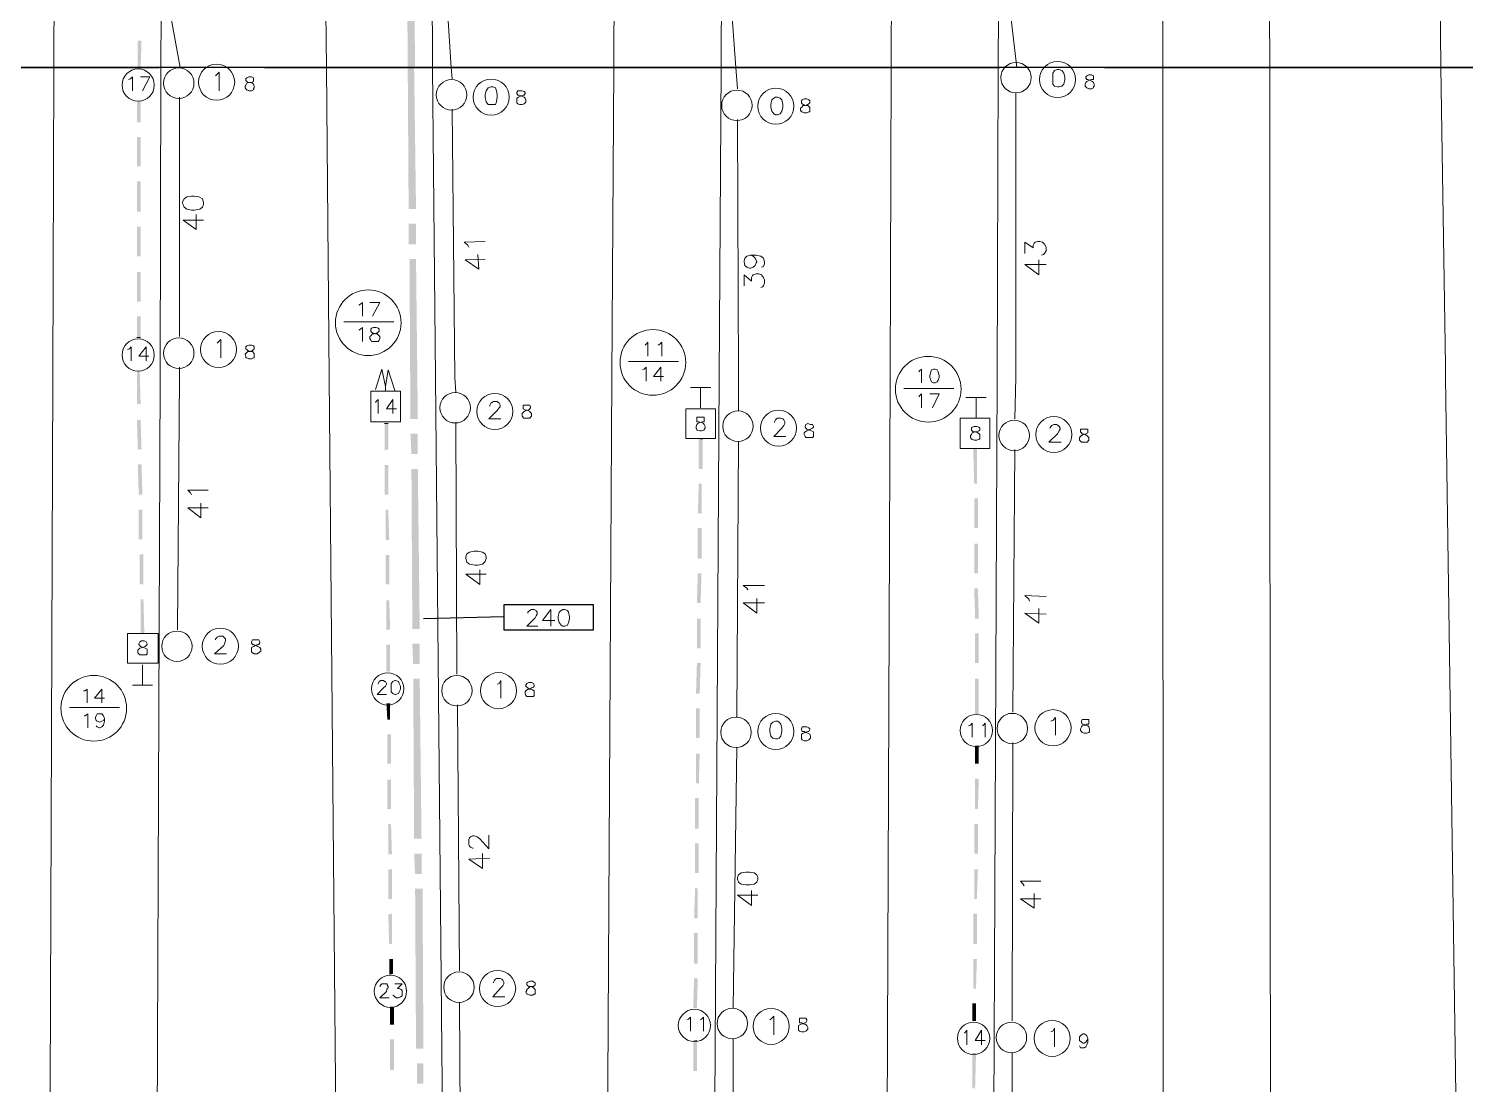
# Model space of a CAD drawing. Header units: millimetres. Extents: x -5 to 817, y 96 to 1062.
# Drawn here: x 405 to 533.2, y 333.8 to 427.9 of the extents above; entities that cross this region are included whole.
import ezdxf

# ---------------------------------------------------------------- set-up
doc = ezdxf.new("R2010")
doc.units = ezdxf.units.MM
for name, color, linetype, true_color in [('PDF_840', 12, 'Continuous', 0xb80000), ('PDF_AERIAL', 8, 'Continuous', 0x808080), ('PDF_BORDER', 13, 'Continuous', 0xb85c5c), ('PDF_FEED', 11, 'Continuous', 0xff7f7f), ('PDF_HCOUNT', 8, 'Continuous', 0x808080), ('PDF_POLENUMBER', 8, 'Continuous', 0x808080), ('PDF_RDBKGRD', 8, 'Continuous', 0x808080), ('PDF_STRAND', 8, 'Continuous', 0x808080), ('PDF_TRUNK', 12, 'Continuous', 0xb80000)]:
    doc.layers.add(name, color=color, linetype=linetype, true_color=true_color)
doc.layers.add('PDF_DISTANCE', color=7, linetype='Continuous')

msp = doc.modelspace()

# ---------------------------------------------------------------- linework, layer by layer
at = {"layer": 'PDF_840', "transparency": 33554559}
for points in [[(438.85, 424.46), (439.51, 424.46), (438.76, 438.48)], [(439.51, 424.46), (438.76, 438.48), (439.34, 438.48)]]:
    msp.add_solid(points, dxfattribs=at)
at = {"layer": 'PDF_AERIAL', "lineweight": 9}
for points in [[(441.15, 449.11), (442.72, 424.46), (442.8, 423.47)], [(468.28, 422.56), (468.11, 424.46), (466.3, 449.28)], [(493.18, 424.46), (490.62, 446.47)], [(415.35, 442.02), (418.56, 424.46)], [(418.48, 421.82), (418.48, 400.47)], [(493.01, 393.13), (493.1, 396.84), (493.1, 422.23)], [(442.8, 420.75), (443.05, 396.84), (443.13, 395.52)], [(468.36, 393.87), (468.36, 396.84), (468.28, 419.84)], [(420.63, 410.86), (418.81, 410.86), (419.97, 410.03), (419.97, 411.35)], [(444.29, 408.46), (444.21, 408.63), (443.88, 408.88), (445.77, 408.96)], [(493.92, 407.89), (493.92, 408.88), (494.66, 408.38), (494.66, 408.63), (494.75, 408.79), (494.83, 408.88), (495.08, 408.96), (495.24, 408.96), (495.49, 408.88), (495.65, 408.71), (495.82, 408.46), (495.82, 408.13), (495.65, 407.89), (495.57, 407.8), (495.4, 407.72)], [(445.77, 407.39), (443.96, 407.31), (445.19, 406.49), (445.11, 407.8)], [(469.43, 407.72), (469.68, 407.64), (469.85, 407.47), (470.01, 407.15), (469.93, 407.06), (469.85, 406.82), (469.68, 406.65), (469.43, 406.57), (469.35, 406.57), (469.1, 406.65), (468.94, 406.82), (468.86, 407.15), (468.86, 407.23), (468.94, 407.47), (469.1, 407.64), (469.43, 407.72), (469.93, 407.72), (470.34, 407.64), (470.59, 407.47), (470.67, 407.15), (470.67, 406.98), (470.59, 406.73), (470.42, 406.65)], [(495.82, 406.9), (493.92, 406.9), (495.16, 405.99), (495.16, 407.31)], [(468.86, 405), (468.86, 405.99), (469.52, 405.41), (469.52, 405.74), (469.6, 405.91), (469.68, 405.99), (469.93, 406.07), (470.18, 406.07), (470.42, 405.99), (470.59, 405.74), (470.67, 405.5), (470.67, 405.25), (470.59, 405), (470.51, 404.92), (470.34, 404.84)], [(418.48, 397.75), (418.48, 396.84), (418.32, 374.33)], [(443.13, 392.8), (443.22, 370.37)], [(468.2, 366.58), (468.36, 391.15)], [(492.85, 366.99), (493.01, 390.41)], [(419.55, 386.37), (419.47, 386.53), (419.22, 386.78), (421.04, 386.78)], [(421.04, 385.21), (419.22, 385.21), (420.38, 384.31), (420.38, 385.63)], [(445.85, 379.28), (444.04, 379.28), (445.28, 378.37), (445.28, 379.69)], [(469.19, 377.88), (469.1, 378.04), (468.77, 378.29), (470.67, 378.29)], [(470.67, 376.72), (468.77, 376.72), (470.01, 375.81), (470.01, 377.13)], [(494.33, 376.89), (494.25, 377.05), (493.92, 377.38), (495.82, 377.3)], [(495.82, 375.73), (493.92, 375.81), (495.16, 374.91), (495.16, 376.23)], [(443.3, 367.65), (443.46, 343.91)], [(492.77, 339.46), (492.85, 364.27)], [(467.87, 340.61), (468.2, 363.86)], [(444.7, 354.87), (444.62, 354.87), (444.45, 354.96), (444.37, 355.04), (444.29, 355.2), (444.29, 355.62), (444.37, 355.78), (444.45, 355.86), (444.62, 355.95), (444.78, 355.95), (445.03, 355.86), (445.28, 355.7), (446.1, 354.79), (446.1, 356.03)], [(446.18, 353.97), (444.29, 353.88), (445.52, 353.06), (445.52, 354.38)], [(493.84, 351.49), (493.76, 351.66), (493.51, 351.91), (495.32, 351.91)], [(470.09, 350.67), (468.28, 350.67), (469.52, 349.76), (469.52, 351.08)], [(495.32, 350.34), (493.51, 350.34), (494.75, 349.51), (494.75, 350.83)], [(443.46, 341.1), (443.63, 316.21)], [(467.87, 314.72), (467.87, 337.89)], [(492.68, 308.37), (492.77, 336.65)]]:
    msp.add_lwpolyline(points, dxfattribs=at)
for points in [[(418.81, 412.26), (418.89, 412.01), (419.14, 411.84), (419.55, 411.76), (419.8, 411.76), (420.3, 411.84), (420.54, 412.01), (420.63, 412.26), (420.63, 412.42), (420.54, 412.75), (420.21, 412.92), (419.8, 413), (419.55, 413), (419.14, 412.92), (418.89, 412.75), (418.73, 412.42)], [(444.04, 380.68), (444.12, 380.35), (444.37, 380.18), (444.86, 380.1), (445.11, 380.1), (445.52, 380.18), (445.77, 380.43), (445.85, 380.68), (445.85, 380.84), (445.77, 381.09), (445.52, 381.26), (445.11, 381.34), (444.78, 381.34), (444.37, 381.26), (444.12, 381.09), (444.04, 380.84)], [(468.28, 352.07), (468.36, 351.82), (468.61, 351.66), (469.02, 351.58), (469.35, 351.58), (469.76, 351.66), (470.01, 351.82), (470.09, 352.07), (470.09, 352.24), (470.01, 352.48), (469.76, 352.65), (469.35, 352.73), (469.02, 352.73), (468.61, 352.65), (468.36, 352.48), (468.28, 352.24)]]:
    msp.add_lwpolyline(points, close=True, dxfattribs=at)
at = {"layer": 'PDF_BORDER', "lineweight": 25}
for points in [[(501.01, 424.46), (627.65, 424.46), (627.65, 143.48), (627.65, 424.46), (807.39, 424.46), (627.65, 424.46), (627.65, 746.99), (807.39, 746.99)], [(627.65, 640.47), (627.65, 424.46), (377.18, 424.46)], [(140.8, 205.97), (140.8, 424.46), (416.67, 424.46)], [(426.07, 424.46), (491.69, 424.46)]]:
    msp.add_lwpolyline(points, dxfattribs=at)
at = {"layer": 'PDF_DISTANCE', "color": 145, "lineweight": 25, "true_color": 0x4a8395}
msp.add_lwpolyline([(447.42, 374.33), (455.42, 374.33), (455.42, 376.56), (447.42, 376.56)], close=True, dxfattribs=at)
at = {"layer": 'PDF_DISTANCE', "lineweight": 0}
for points in [[(449.56, 375.81), (449.56, 375.9), (449.65, 375.98), (449.73, 376.06), (449.89, 376.14), (450.14, 376.14), (450.31, 376.06), (450.31, 375.98), (450.39, 375.9), (450.39, 375.73), (450.31, 375.57), (450.22, 375.4), (449.48, 374.66), (450.47, 374.66)], [(451.63, 374.66), (451.63, 376.14), (450.88, 375.16), (451.96, 375.16)]]:
    msp.add_lwpolyline(points, dxfattribs=at)
msp.add_lwpolyline([(452.7, 376.14), (452.53, 376.06), (452.37, 375.9), (452.28, 375.49), (452.28, 375.32), (452.37, 374.99), (452.53, 374.74), (452.7, 374.66), (452.86, 374.66), (453.11, 374.74), (453.19, 374.99), (453.27, 375.32), (453.27, 375.49), (453.19, 375.9), (453.11, 376.06), (452.86, 376.14)], close=True, dxfattribs=at)
at = {"layer": 'PDF_DISTANCE', "color": 145, "lineweight": 25, "true_color": 0x4a8395}
msp.add_lwpolyline([(447.42, 375.49), (440.25, 375.32)], dxfattribs=at)
at = {"layer": 'PDF_FEED', "lineweight": 0}
for points in [[(415.02, 424.46), (414.77, 424.46)], [(415.02, 400.38), (414.69, 400.38)], [(436.78, 392.72), (437.11, 392.72)], [(464.82, 391.4), (465.15, 391.32)], [(489.3, 390.49), (489.63, 390.49)], [(415.35, 374), (415.02, 374)], [(436.95, 367.74), (437.28, 367.74)], [(489.47, 363.94), (489.8, 363.94)], [(437.28, 340.69), (437.61, 340.69)], [(464.32, 337.64), (464.65, 337.72)], [(489.22, 336.49), (489.55, 336.49)]]:
    msp.add_lwpolyline(points, dxfattribs=at)
at = {"layer": 'PDF_FEED', "lineweight": 20}
for points in [[(414.94, 424.46), (414.94, 424.46)], [(413.45, 422.97), (413.45, 422.97)], [(416.34, 422.97), (416.34, 422.97)], [(414.85, 421.49), (414.85, 421.49)], [(433.16, 401.79), (437.61, 401.79)], [(414.85, 400.38), (414.85, 400.38)], [(413.37, 398.9), (413.37, 398.9)], [(416.26, 398.9), (416.26, 398.9)], [(414.85, 397.42), (414.85, 397.42)], [(437.69, 395.68), (437.11, 397.5), (436.87, 396.01), (436.54, 397.58), (435.96, 395.77)], [(458.55, 398.24), (463, 398.24)], [(436.87, 396.01), (436.87, 395.68)], [(436.87, 395.6), (436.87, 395.6)], [(465.89, 395.93), (464.07, 395.93)], [(464.98, 394.12), (464.98, 395.93)], [(483.12, 395.85), (487.57, 395.85)], [(490.46, 395.03), (488.64, 395.03)], [(489.55, 393.21), (489.55, 395.03)], [(435.55, 394.2), (435.55, 394.2)], [(438.19, 394.2), (438.19, 394.2)], [(464.98, 394.04), (464.98, 394.04)], [(436.87, 392.88), (436.87, 392.88)], [(463.66, 392.72), (463.66, 392.72)], [(466.3, 392.72), (466.3, 392.72)], [(489.47, 393.21), (489.47, 393.21)], [(464.98, 391.4), (464.98, 391.4)], [(488.15, 391.81), (488.15, 391.81)], [(490.79, 391.81), (490.79, 391.81)], [(489.47, 390.49), (489.47, 390.49)], [(415.18, 374), (415.18, 374)], [(413.86, 372.68), (413.86, 372.68)], [(416.59, 372.68), (416.59, 372.68)], [(415.18, 371.36), (415.18, 371.36)], [(415.18, 371.2), (415.18, 369.38)], [(437.11, 370.62), (437.11, 370.62)], [(414.28, 369.38), (416.09, 369.38)], [(435.71, 369.14), (435.71, 369.14)], [(438.6, 369.22), (438.6, 369.22)], [(408.67, 367.41), (413.12, 367.41)], [(437.2, 367.74), (437.2, 367.74)], [(489.63, 366.83), (489.63, 366.83)], [(488.15, 365.43), (488.15, 365.43)], [(491.12, 365.43), (491.12, 365.43)], [(489.63, 363.94), (489.63, 363.94)], [(437.36, 343.58), (437.36, 343.58)], [(435.88, 342.09), (435.88, 342.09)], [(438.85, 342.18), (438.85, 342.18)], [(437.36, 340.69), (437.36, 340.69)], [(464.49, 340.61), (464.49, 340.61)], [(463, 339.13), (463, 339.13)], [(465.97, 339.13), (465.97, 339.13)], [(489.39, 339.46), (489.39, 339.46)], [(464.49, 337.64), (464.49, 337.64)], [(487.9, 337.97), (487.9, 337.97)], [(490.87, 337.97), (490.87, 337.97)], [(489.39, 336.49), (489.39, 336.49)]]:
    msp.add_lwpolyline(points, dxfattribs=at)
at = {"layer": 'PDF_FEED', "color": 7, "lineweight": 9}
for points in [[(413.95, 423.39), (414.11, 423.47), (414.28, 423.63), (414.28, 422.4)], [(415.18, 422.4), (415.84, 423.63), (415.02, 423.63)], [(434.48, 403.27), (434.64, 403.35), (434.81, 403.52), (434.81, 402.28)], [(435.71, 402.28), (436.37, 403.52), (435.47, 403.52)], [(434.48, 401.04), (434.64, 401.13), (434.81, 401.29), (434.81, 400.05)], [(460.04, 399.72), (460.12, 399.81), (460.28, 399.97), (460.28, 398.74)], [(461.19, 399.72), (461.35, 399.81), (461.52, 399.97), (461.52, 398.74)], [(413.86, 399.31), (414.03, 399.39), (414.19, 399.56), (414.19, 398.32)], [(415.51, 398.32), (415.51, 399.56), (414.85, 398.74), (415.76, 398.74)], [(459.79, 397.5), (459.95, 397.58), (460.12, 397.75), (460.12, 396.51)], [(461.44, 396.51), (461.44, 397.75), (460.78, 396.92), (461.68, 396.92)], [(484.44, 397.33), (484.52, 397.42), (484.69, 397.58), (484.69, 396.34)], [(435.96, 394.61), (436.04, 394.7), (436.21, 394.86), (436.21, 393.62)], [(437.53, 393.62), (437.53, 394.86), (436.95, 394.04), (437.86, 394.04)], [(484.44, 395.11), (484.52, 395.19), (484.69, 395.36), (484.69, 394.12)], [(485.68, 394.12), (486.25, 395.36), (485.43, 395.36)], [(436.21, 369.47), (436.21, 369.55), (436.29, 369.71), (436.46, 369.8), (436.7, 369.8), (436.78, 369.71), (436.87, 369.71), (436.95, 369.55), (436.95, 369.47), (436.87, 369.3), (436.7, 369.14), (436.13, 368.56), (436.95, 368.56)], [(409.91, 368.89), (410.07, 368.89), (410.24, 369.05), (410.24, 367.82)], [(411.56, 367.82), (411.56, 369.05), (410.9, 368.23), (411.8, 368.23)], [(409.99, 366.66), (410.07, 366.66), (410.32, 366.83), (410.32, 365.59)], [(411.8, 366.42), (411.72, 366.25), (411.56, 366.17), (411.39, 366.09), (411.14, 366.17), (411.06, 366.25), (410.98, 366.42), (410.98, 366.5), (411.06, 366.66), (411.14, 366.83), (411.39, 366.83), (411.56, 366.83), (411.72, 366.66), (411.8, 366.42), (411.8, 366.17), (411.72, 365.84), (411.56, 365.67), (411.39, 365.59), (411.31, 365.59), (411.14, 365.67), (411.06, 365.76)], [(488.89, 365.76), (489.06, 365.84), (489.22, 366), (489.22, 364.77)], [(490.13, 365.76), (490.21, 365.84), (490.38, 366), (490.38, 364.77)], [(436.37, 342.51), (436.46, 342.67), (436.54, 342.75), (436.62, 342.75), (436.87, 342.75), (437.03, 342.75), (437.03, 342.67), (437.11, 342.51), (437.11, 342.42), (437.03, 342.34), (436.95, 342.09), (436.37, 341.52), (437.2, 341.52)], [(437.69, 342.75), (438.35, 342.75), (437.94, 342.34), (438.1, 342.34), (438.27, 342.26), (438.35, 342.18), (438.35, 342.01), (438.35, 341.93), (438.35, 341.68), (438.19, 341.6), (438.02, 341.52), (437.86, 341.52), (437.69, 341.6), (437.61, 341.68), (437.53, 341.76)], [(463.75, 339.54), (463.91, 339.62), (464.07, 339.79), (464.07, 338.55)], [(464.98, 339.54), (465.06, 339.62), (465.23, 339.79), (465.23, 338.55)], [(488.48, 338.38), (488.56, 338.38), (488.73, 338.63), (488.73, 337.31)], [(490.05, 337.31), (490.05, 338.63), (489.47, 337.72), (490.38, 337.72)]]:
    msp.add_lwpolyline(points, dxfattribs=at)
for points in [[(435.8, 401.29), (435.63, 401.21), (435.55, 401.13), (435.55, 400.96), (435.63, 400.88), (435.71, 400.8), (435.96, 400.71), (436.13, 400.71), (436.29, 400.55), (436.37, 400.47), (436.37, 400.3), (436.29, 400.14), (436.21, 400.05), (436.04, 400.05), (435.8, 400.05), (435.63, 400.05), (435.55, 400.14), (435.47, 400.3), (435.47, 400.47), (435.55, 400.55), (435.71, 400.71), (435.88, 400.71), (436.13, 400.8), (436.21, 400.88), (436.29, 400.96), (436.29, 401.13), (436.21, 401.21), (436.04, 401.29)], [(485.76, 397.58), (485.59, 397.5), (485.51, 397.33), (485.43, 397), (485.43, 396.84), (485.51, 396.59), (485.59, 396.43), (485.76, 396.34), (485.92, 396.34), (486.09, 396.43), (486.17, 396.59), (486.25, 396.84), (486.25, 397), (486.17, 397.33), (486.09, 397.5), (485.92, 397.58)], [(464.9, 393.29), (464.65, 393.29), (464.65, 393.13), (464.65, 393.05), (464.65, 392.88), (464.82, 392.88), (465.06, 392.8), (465.23, 392.72), (465.31, 392.63), (465.39, 392.47), (465.39, 392.3), (465.31, 392.22), (465.31, 392.14), (465.06, 392.06), (464.9, 392.06), (464.65, 392.14), (464.65, 392.22), (464.57, 392.3), (464.57, 392.47), (464.65, 392.63), (464.73, 392.72), (464.9, 392.8), (465.15, 392.88), (465.31, 392.88), (465.31, 393.05), (465.31, 393.13), (465.31, 393.29), (465.06, 393.29)], [(489.39, 392.47), (489.22, 392.39), (489.14, 392.3), (489.14, 392.14), (489.22, 392.06), (489.3, 391.97), (489.55, 391.97), (489.72, 391.89), (489.88, 391.73), (489.88, 391.64), (489.88, 391.48), (489.88, 391.32), (489.8, 391.32), (489.63, 391.23), (489.39, 391.23), (489.22, 391.32), (489.14, 391.32), (489.06, 391.48), (489.06, 391.64), (489.14, 391.73), (489.22, 391.89), (489.47, 391.97), (489.63, 391.97), (489.8, 392.06), (489.88, 392.14), (489.88, 392.3), (489.8, 392.39), (489.63, 392.47)], [(415.1, 373.34), (414.94, 373.26), (414.85, 373.09), (414.85, 373.01), (414.94, 372.93), (415.02, 372.85), (415.27, 372.76), (415.43, 372.68), (415.6, 372.6), (415.6, 372.52), (415.6, 372.27), (415.6, 372.19), (415.51, 372.1), (415.35, 372.1), (415.1, 372.1), (414.94, 372.1), (414.85, 372.19), (414.77, 372.27), (414.77, 372.52), (414.85, 372.6), (414.94, 372.68), (415.18, 372.76), (415.43, 372.85), (415.51, 372.93), (415.6, 373.01), (415.6, 373.09), (415.51, 373.26), (415.35, 373.34)], [(437.69, 369.8), (437.53, 369.71), (437.36, 369.55), (437.36, 369.3), (437.36, 369.05), (437.36, 368.81), (437.53, 368.64), (437.69, 368.56), (437.77, 368.56), (438.02, 368.64), (438.1, 368.81), (438.19, 369.05), (438.19, 369.3), (438.1, 369.55), (438.02, 369.71), (437.77, 369.8)]]:
    msp.add_lwpolyline(points, close=True, dxfattribs=at)
at = {"layer": 'PDF_FEED', "lineweight": 20}
for points in [[(435.55, 392.88), (438.19, 392.88), (438.19, 395.6), (435.55, 395.6)], [(463.66, 391.4), (466.3, 391.4), (466.3, 394.04), (463.66, 394.04)], [(488.15, 390.49), (490.79, 390.49), (490.79, 393.21), (488.15, 393.21)], [(413.86, 371.36), (416.59, 371.36), (416.59, 374), (413.86, 374)]]:
    msp.add_lwpolyline(points, close=True, dxfattribs=at)
for centre, radius in [((414.8, 422.9), 1.44), ((435.33, 401.71), 2.93), ((414.8, 398.83), 1.44), ((460.72, 398.17), 2.93), ((485.29, 395.78), 2.93), ((437.06, 369.06), 1.44), ((410.84, 367.33), 2.93), ((489.58, 365.35), 1.44), ((437.31, 342.1), 1.44), ((464.43, 339.05), 1.44), ((489.33, 337.9), 1.44)]:
    msp.add_circle(centre, radius, dxfattribs=at)
at = {"layer": 'PDF_FEED', "transparency": 33554559}
for points in [[(415.1, 426.85), (414.77, 426.85), (415.02, 424.46)], [(414.77, 426.85), (415.02, 424.46), (414.77, 424.46)], [(415.02, 421.49), (414.69, 421.49), (415.02, 419.59)], [(414.69, 421.49), (415.02, 419.59), (414.69, 419.59)], [(415.02, 418.28), (414.69, 418.28), (415.02, 415.64)], [(414.69, 418.28), (415.02, 415.64), (414.69, 415.64)], [(415.02, 414.32), (414.69, 414.32), (415.02, 411.6)], [(414.69, 414.32), (415.02, 411.6), (414.69, 411.6)], [(415.02, 410.28), (414.69, 410.28), (415.02, 407.64)], [(414.69, 410.28), (415.02, 407.64), (414.69, 407.64)], [(415.02, 406.24), (414.69, 406.24), (415.02, 403.6)], [(414.69, 406.24), (415.02, 403.6), (414.69, 403.6)], [(415.02, 402.28), (414.69, 402.28), (415.02, 400.38)], [(414.69, 402.28), (415.02, 400.38), (414.69, 400.38)], [(414.94, 397.42), (414.69, 397.42), (415.02, 394.45)], [(414.69, 397.42), (415.02, 394.45), (414.69, 394.45)], [(415.02, 393.05), (414.69, 393.05), (415.1, 390.41)], [(414.69, 393.05), (415.1, 390.41), (414.77, 390.41)], [(436.78, 390.33), (437.11, 390.41), (436.78, 392.72)], [(437.11, 390.41), (436.78, 392.72), (437.11, 392.72)], [(464.82, 388.68), (465.15, 388.68), (464.82, 391.4)], [(465.15, 388.68), (464.82, 391.4), (465.15, 391.32)], [(489.39, 387.36), (489.63, 387.36), (489.3, 390.49)], [(489.63, 387.36), (489.3, 390.49), (489.63, 390.49)], [(415.1, 389.09), (414.77, 389.09), (415.18, 386.37)], [(414.77, 389.09), (415.18, 386.37), (414.85, 386.37)], [(436.78, 386.37), (437.11, 386.37), (436.78, 389.01)], [(437.11, 386.37), (436.78, 389.01), (437.11, 389.01)], [(464.73, 384.72), (465.06, 384.72), (464.82, 387.36)], [(465.06, 384.72), (464.82, 387.36), (465.06, 387.36)], [(489.39, 383.4), (489.72, 383.4), (489.39, 386.04)], [(489.72, 383.4), (489.39, 386.04), (489.72, 386.04)], [(415.18, 385.05), (414.85, 385.05), (415.18, 382.41)], [(414.85, 385.05), (415.18, 382.41), (414.85, 382.41)], [(436.87, 382.33), (437.2, 382.33), (436.87, 385.05)], [(437.2, 382.33), (436.87, 385.05), (437.11, 385.05)], [(464.73, 380.68), (465.06, 380.68), (464.73, 383.4)], [(465.06, 380.68), (464.73, 383.4), (465.06, 383.4)], [(489.39, 379.36), (489.72, 379.36), (489.39, 382)], [(489.72, 379.36), (489.39, 382), (489.72, 382)], [(415.27, 381.09), (414.94, 381.01), (415.27, 378.37)], [(414.94, 381.01), (415.27, 378.37), (414.94, 378.37)], [(436.87, 378.37), (437.2, 378.37), (436.87, 381.01)], [(437.2, 378.37), (436.87, 381.01), (437.2, 381.01)], [(464.65, 376.72), (464.98, 376.72), (464.73, 379.36)], [(464.98, 376.72), (464.73, 379.36), (465.06, 379.36)], [(415.27, 377.05), (415.02, 377.05), (415.35, 374)], [(415.02, 377.05), (415.35, 374), (415.02, 374)], [(436.95, 374.33), (437.28, 374.33), (436.95, 376.97)], [(437.28, 374.33), (436.95, 376.97), (437.2, 376.97)], [(489.47, 375.32), (489.8, 375.32), (489.39, 378.04)], [(489.8, 375.32), (489.39, 378.04), (489.72, 378.04)], [(464.65, 372.68), (464.98, 372.68), (464.65, 375.32)], [(464.98, 372.68), (464.65, 375.32), (464.98, 375.32)], [(436.95, 370.62), (437.28, 370.62), (436.95, 373.01)], [(437.28, 370.62), (436.95, 373.01), (437.28, 373.01)], [(489.47, 371.36), (489.8, 371.36), (489.47, 374)], [(489.8, 371.36), (489.47, 374), (489.8, 374)], [(464.57, 368.64), (464.9, 368.64), (464.65, 371.36)], [(464.9, 368.64), (464.65, 371.36), (464.98, 371.36)], [(489.47, 366.83), (489.8, 366.83), (489.47, 369.96)], [(489.8, 366.83), (489.47, 369.96), (489.8, 369.96)], [(437.03, 366.33), (437.28, 366.33), (436.95, 367.74)], [(437.28, 366.33), (436.95, 367.74), (437.28, 367.74)], [(464.57, 364.68), (464.9, 364.68), (464.57, 367.32)], [(464.9, 364.68), (464.57, 367.32), (464.9, 367.32)], [(437.03, 362.38), (437.36, 362.38), (437.03, 365.01)], [(437.36, 362.38), (437.03, 365.01), (437.36, 365.01)], [(464.57, 360.64), (464.82, 360.64), (464.57, 363.28)], [(464.82, 360.64), (464.57, 363.28), (464.9, 363.28)], [(489.47, 362.38), (489.8, 362.38), (489.47, 363.94)], [(489.8, 362.38), (489.47, 363.94), (489.8, 363.94)], [(437.03, 358.34), (437.36, 358.34), (437.03, 360.97)], [(437.36, 358.34), (437.03, 360.97), (437.36, 360.97)], [(489.47, 358.34), (489.72, 358.34), (489.47, 361.06)], [(489.72, 358.34), (489.47, 361.06), (489.8, 361.06)], [(464.49, 356.6), (464.82, 356.6), (464.49, 359.33)], [(464.82, 356.6), (464.49, 359.33), (464.82, 359.33)], [(437.11, 354.3), (437.44, 354.3), (437.11, 357.02)], [(437.44, 354.3), (437.11, 357.02), (437.36, 357.02)], [(489.39, 354.38), (489.72, 354.38), (489.39, 357.02)], [(489.72, 354.38), (489.39, 357.02), (489.72, 357.02)], [(464.49, 352.65), (464.82, 352.65), (464.49, 355.29)], [(464.82, 352.65), (464.49, 355.29), (464.82, 355.29)], [(437.11, 350.34), (437.44, 350.34), (437.11, 352.98)], [(437.44, 350.34), (437.11, 352.98), (437.44, 352.98)], [(489.39, 350.34), (489.63, 350.34), (489.39, 352.98)], [(489.63, 350.34), (489.39, 352.98), (489.72, 352.98)], [(464.4, 348.61), (464.73, 348.61), (464.49, 351.33)], [(464.73, 348.61), (464.49, 351.33), (464.73, 351.25)], [(437.44, 346.3), (437.11, 348.94), (437.44, 349.02)], [(437.2, 346.3), (437.44, 346.3), (437.11, 348.94)], [(489.3, 346.3), (489.63, 346.3), (489.3, 349.02)], [(489.63, 346.3), (489.3, 349.02), (489.63, 349.02)], [(464.4, 344.57), (464.73, 344.57), (464.4, 347.29)], [(464.73, 344.57), (464.4, 347.29), (464.73, 347.29)], [(437.2, 343.58), (437.53, 343.66), (437.2, 344.98)], [(437.53, 343.66), (437.2, 344.98), (437.53, 344.98)], [(489.3, 342.34), (489.55, 342.34), (489.3, 344.98)], [(489.55, 342.34), (489.3, 344.98), (489.63, 344.98)], [(464.32, 340.61), (464.65, 340.61), (464.4, 343.25)], [(464.65, 340.61), (464.4, 343.25), (464.73, 343.25)], [(489.22, 339.46), (489.55, 339.46), (489.22, 341.02)], [(489.55, 339.46), (489.22, 341.02), (489.55, 341.02)], [(437.28, 339.13), (437.61, 339.13), (437.28, 340.69)], [(437.61, 339.13), (437.28, 340.69), (437.61, 340.69)], [(437.28, 335.09), (437.61, 335.09), (437.28, 337.81)], [(437.61, 335.09), (437.28, 337.81), (437.61, 337.81)], [(464.65, 335), (464.32, 337.64), (464.65, 337.72)], [(464.32, 335), (464.65, 335), (464.32, 337.64)], [(489.22, 333.44), (489.47, 333.44), (489.22, 336.49)], [(489.47, 333.44), (489.22, 336.49), (489.55, 336.49)]]:
    msp.add_solid(points, dxfattribs=at)
at = {"layer": 'PDF_HCOUNT', "lineweight": 9}
for points in [[(496.81, 424.29), (496.56, 424.21), (496.39, 423.96), (496.39, 423.63), (496.39, 423.39), (496.39, 422.97), (496.56, 422.81), (496.81, 422.73), (496.97, 422.73), (497.22, 422.81), (497.38, 422.97), (497.47, 423.39), (497.47, 423.63), (497.38, 423.96), (497.22, 424.21), (496.97, 424.29)], [(446.27, 422.73), (446.02, 422.65), (445.85, 422.4), (445.77, 422.07), (445.77, 421.82), (445.85, 421.41), (446.02, 421.16), (446.27, 421.16), (446.43, 421.16), (446.68, 421.16), (446.76, 421.41), (446.84, 421.82), (446.84, 422.07), (446.76, 422.4), (446.68, 422.65), (446.43, 422.73)], [(471.66, 421.82), (471.5, 421.74), (471.33, 421.57), (471.25, 421.16), (471.25, 420.91), (471.33, 420.58), (471.5, 420.34), (471.66, 420.25), (471.83, 420.25), (472.07, 420.34), (472.24, 420.58), (472.32, 420.91), (472.32, 421.16), (472.24, 421.57), (472.07, 421.74), (471.83, 421.82)], [(471.66, 366.17), (471.41, 366.09), (471.25, 365.92), (471.17, 365.51), (471.17, 365.26), (471.25, 364.85), (471.41, 364.68), (471.66, 364.6), (471.83, 364.6), (471.99, 364.68), (472.15, 364.85), (472.24, 365.26), (472.24, 365.51), (472.15, 365.92), (471.99, 366.09), (471.83, 366.17)]]:
    msp.add_lwpolyline(points, close=True, dxfattribs=at)
for points in [[(421.7, 423.72), (421.78, 423.8), (422.03, 424.05), (422.03, 422.4)], [(421.86, 399.89), (421.94, 399.97), (422.19, 400.22), (422.19, 398.57)], [(446.18, 394.28), (446.18, 394.37), (446.27, 394.53), (446.35, 394.61), (446.51, 394.7), (446.84, 394.7), (446.93, 394.61), (447.01, 394.53), (447.09, 394.37), (447.09, 394.2), (447.01, 394.12), (446.84, 393.87), (446.1, 393.13), (447.17, 393.13)], [(471.58, 392.8), (471.58, 392.88), (471.66, 393.05), (471.74, 393.13), (471.83, 393.21), (472.15, 393.21), (472.32, 393.13), (472.4, 393.05), (472.48, 392.88), (472.48, 392.72), (472.4, 392.55), (472.24, 392.3), (471.5, 391.56), (472.57, 391.56)], [(496.15, 392.3), (496.23, 392.47), (496.31, 392.55), (496.48, 392.63), (496.72, 392.63), (496.89, 392.55), (496.97, 392.47), (497.05, 392.3), (497.05, 392.22), (496.97, 392.06), (496.81, 391.81), (496.06, 391.07), (497.14, 391.07)], [(421.7, 373.42), (421.7, 373.51), (421.78, 373.59), (421.86, 373.67), (422.03, 373.75), (422.36, 373.75), (422.44, 373.67), (422.52, 373.59), (422.6, 373.51), (422.6, 373.34), (422.52, 373.18), (422.44, 372.93), (421.61, 372.19), (422.69, 372.19)], [(446.84, 369.47), (447.01, 369.55), (447.17, 369.8), (447.17, 368.23)], [(496.23, 366.17), (496.39, 366.25), (496.64, 366.5), (496.64, 364.93)], [(446.51, 342.84), (446.51, 342.92), (446.6, 343.08), (446.68, 343.17), (446.76, 343.25), (447.09, 343.25), (447.26, 343.17), (447.34, 343.08), (447.42, 342.92), (447.42, 342.75), (447.34, 342.59), (447.17, 342.42), (446.43, 341.6), (447.5, 341.6)], [(471.17, 339.54), (471.25, 339.62), (471.5, 339.87), (471.5, 338.22)], [(496.23, 338.47), (496.39, 338.55), (496.56, 338.8), (496.56, 337.15)]]:
    msp.add_lwpolyline(points, dxfattribs=at)
for centre in [(421.8, 423.15), (496.83, 423.4), (446.29, 421.83), (471.69, 421.01), (421.97, 399.32), (446.62, 393.8), (471.93, 392.31), (496.5, 391.74), (422.13, 372.86), (446.95, 368.9), (471.69, 365.27), (496.42, 365.6), (446.87, 342.35), (471.28, 338.97), (496.34, 337.9)]:
    msp.add_circle(centre, 1.61, dxfattribs=at)
at = {"layer": 'PDF_POLENUMBER', "lineweight": 9}
for points in [[(424.67, 423.63), (424.5, 423.55), (424.42, 423.47), (424.42, 423.3), (424.5, 423.22), (424.58, 423.14), (424.83, 423.14), (424.99, 423.06), (425.08, 422.97), (425.16, 422.81), (425.16, 422.65), (425.08, 422.56), (425.08, 422.48), (424.91, 422.4), (424.67, 422.4), (424.5, 422.48), (424.42, 422.56), (424.34, 422.65), (424.34, 422.81), (424.42, 422.89), (424.5, 423.06), (424.67, 423.14), (424.91, 423.14), (425.08, 423.22), (425.08, 423.3), (425.08, 423.47), (425.08, 423.55), (424.91, 423.63)], [(499.61, 423.8), (499.44, 423.72), (499.36, 423.63), (499.36, 423.55), (499.44, 423.39), (499.53, 423.39), (499.77, 423.3), (499.94, 423.22), (500.02, 423.14), (500.1, 422.97), (500.1, 422.81), (500.02, 422.73), (500.02, 422.65), (499.86, 422.56), (499.61, 422.56), (499.44, 422.65), (499.36, 422.73), (499.28, 422.81), (499.28, 422.97), (499.36, 423.14), (499.44, 423.22), (499.61, 423.3), (499.86, 423.39), (500.02, 423.39), (500.02, 423.55), (500.02, 423.63), (500.02, 423.72), (499.86, 423.8)], [(448.82, 422.4), (448.66, 422.4), (448.57, 422.23), (448.57, 422.15), (448.66, 421.99), (448.82, 421.99), (448.99, 421.9), (449.23, 421.82), (449.32, 421.74), (449.4, 421.57), (449.4, 421.41), (449.32, 421.33), (449.23, 421.24), (449.07, 421.16), (448.82, 421.16), (448.66, 421.24), (448.57, 421.33), (448.57, 421.41), (448.57, 421.57), (448.57, 421.74), (448.74, 421.82), (448.9, 421.9), (449.15, 421.99), (449.23, 421.99), (449.32, 422.15), (449.32, 422.23), (449.23, 422.32), (449.07, 422.4)], [(474.22, 421.66), (474.05, 421.57), (473.97, 421.49), (473.97, 421.33), (474.05, 421.24), (474.13, 421.16), (474.38, 421.08), (474.55, 421.08), (474.71, 420.91), (474.71, 420.83), (474.71, 420.67), (474.71, 420.5), (474.63, 420.5), (474.46, 420.42), (474.22, 420.42), (474.05, 420.5), (473.97, 420.5), (473.89, 420.67), (473.89, 420.83), (473.97, 420.91), (474.13, 421.08), (474.3, 421.08), (474.55, 421.16), (474.63, 421.24), (474.71, 421.33), (474.71, 421.49), (474.63, 421.57), (474.46, 421.66)], [(424.67, 399.72), (424.5, 399.64), (424.42, 399.56), (424.42, 399.39), (424.5, 399.31), (424.58, 399.23), (424.83, 399.15), (424.99, 399.15), (425.16, 398.98), (425.16, 398.9), (425.16, 398.74), (425.16, 398.57), (425.08, 398.57), (424.91, 398.49), (424.67, 398.49), (424.5, 398.57), (424.42, 398.57), (424.42, 398.74), (424.34, 398.9), (424.42, 398.98), (424.58, 399.15), (424.75, 399.15), (424.99, 399.23), (425.08, 399.31), (425.16, 399.39), (425.16, 399.56), (425.08, 399.64), (424.91, 399.72)], [(449.32, 394.37), (449.15, 394.37), (449.15, 394.2), (449.15, 394.12), (449.15, 394.04), (449.32, 393.95), (449.56, 393.87), (449.73, 393.79), (449.81, 393.71), (449.89, 393.62), (449.89, 393.38), (449.81, 393.29), (449.73, 393.21), (449.56, 393.21), (449.32, 393.21), (449.15, 393.21), (449.15, 393.29), (449.07, 393.38), (449.07, 393.62), (449.15, 393.71), (449.23, 393.79), (449.4, 393.87), (449.65, 393.95), (449.73, 394.04), (449.81, 394.12), (449.81, 394.2), (449.73, 394.37), (449.56, 394.37)], [(474.55, 392.72), (474.38, 392.63), (474.3, 392.47), (474.3, 392.39), (474.38, 392.3), (474.46, 392.22), (474.71, 392.14), (474.88, 392.06), (475.04, 391.97), (475.04, 391.89), (475.04, 391.64), (475.04, 391.56), (474.96, 391.48), (474.79, 391.48), (474.55, 391.48), (474.38, 391.48), (474.3, 391.56), (474.22, 391.73), (474.22, 391.89), (474.3, 391.97), (474.46, 392.06), (474.63, 392.14), (474.79, 392.22), (474.96, 392.3), (475.04, 392.39), (475.04, 392.47), (474.96, 392.63), (474.79, 392.63)], [(499.12, 392.22), (498.87, 392.22), (498.87, 392.06), (498.87, 391.97), (498.95, 391.89), (499.03, 391.81), (499.28, 391.73), (499.44, 391.64), (499.53, 391.56), (499.61, 391.48), (499.61, 391.23), (499.53, 391.15), (499.53, 391.07), (499.28, 391.07), (499.12, 391.07), (498.95, 391.07), (498.87, 391.15), (498.79, 391.23), (498.79, 391.48), (498.87, 391.56), (498.95, 391.64), (499.12, 391.73), (499.36, 391.81), (499.53, 391.89), (499.53, 391.97), (499.53, 392.06), (499.53, 392.22), (499.28, 392.22)], [(425.16, 373.42), (424.99, 373.42), (424.91, 373.26), (424.91, 373.18), (424.99, 373.01), (425.08, 373.01), (425.32, 372.93), (425.49, 372.85), (425.65, 372.76), (425.74, 372.6), (425.74, 372.43), (425.65, 372.35), (425.57, 372.27), (425.41, 372.19), (425.16, 372.19), (424.99, 372.27), (424.91, 372.35), (424.91, 372.43), (424.91, 372.6), (424.91, 372.76), (425.08, 372.85), (425.24, 372.93), (425.49, 373.01), (425.57, 373.01), (425.65, 373.18), (425.65, 373.26), (425.57, 373.42), (425.41, 373.42)], [(449.65, 369.63), (449.48, 369.55), (449.4, 369.38), (449.4, 369.3), (449.48, 369.22), (449.56, 369.14), (449.81, 369.05), (449.98, 368.97), (450.14, 368.89), (450.14, 368.81), (450.14, 368.64), (450.14, 368.48), (450.06, 368.39), (449.89, 368.39), (449.65, 368.39), (449.48, 368.39), (449.4, 368.48), (449.32, 368.64), (449.32, 368.81), (449.4, 368.89), (449.56, 369.05), (449.73, 369.05), (449.89, 369.14), (450.06, 369.22), (450.14, 369.3), (450.14, 369.38), (450.06, 369.55), (449.89, 369.63)], [(474.22, 365.67), (474.05, 365.67), (473.97, 365.51), (473.97, 365.43), (474.05, 365.26), (474.22, 365.26), (474.38, 365.18), (474.55, 365.1), (474.71, 365.01), (474.79, 364.85), (474.79, 364.68), (474.71, 364.6), (474.63, 364.52), (474.46, 364.44), (474.22, 364.44), (474.05, 364.52), (473.97, 364.6), (473.97, 364.68), (473.97, 364.85), (473.97, 365.01), (474.13, 365.1), (474.3, 365.18), (474.55, 365.26), (474.63, 365.26), (474.71, 365.43), (474.71, 365.51), (474.63, 365.59), (474.46, 365.67)], [(499.2, 366.33), (499.03, 366.33), (498.95, 366.17), (498.95, 366.09), (499.03, 365.92), (499.12, 365.92), (499.36, 365.84), (499.53, 365.76), (499.61, 365.67), (499.69, 365.51), (499.69, 365.34), (499.69, 365.26), (499.61, 365.18), (499.44, 365.1), (499.2, 365.1), (499.03, 365.18), (498.95, 365.26), (498.87, 365.34), (498.87, 365.51), (498.95, 365.67), (499.03, 365.76), (499.28, 365.84), (499.44, 365.92), (499.61, 365.92), (499.61, 366.09), (499.61, 366.17), (499.61, 366.33), (499.44, 366.33)], [(449.73, 343), (449.56, 342.92), (449.48, 342.84), (449.48, 342.67), (449.56, 342.59), (449.65, 342.51), (449.89, 342.51), (450.06, 342.42), (450.22, 342.26), (450.22, 342.18), (450.22, 342.01), (450.22, 341.85), (450.14, 341.85), (449.98, 341.76), (449.73, 341.76), (449.56, 341.85), (449.48, 341.85), (449.4, 342.01), (449.48, 342.18), (449.48, 342.26), (449.65, 342.42), (449.81, 342.51), (450.06, 342.51), (450.14, 342.59), (450.22, 342.67), (450.22, 342.84), (450.14, 342.92), (449.98, 343)], [(473.97, 339.7), (473.8, 339.7), (473.8, 339.54), (473.8, 339.46), (473.8, 339.29), (473.97, 339.29), (474.13, 339.21), (474.38, 339.13), (474.46, 339.04), (474.55, 338.88), (474.55, 338.71), (474.46, 338.63), (474.38, 338.55), (474.22, 338.47), (473.97, 338.47), (473.8, 338.55), (473.72, 338.63), (473.72, 338.71), (473.72, 338.88), (473.72, 339.04), (473.89, 339.13), (474.05, 339.21), (474.3, 339.29), (474.38, 339.29), (474.46, 339.46), (474.46, 339.54), (474.38, 339.7), (474.22, 339.7)]]:
    msp.add_lwpolyline(points, close=True, dxfattribs=at)
msp.add_lwpolyline([(499.53, 337.89), (499.44, 337.72), (499.36, 337.56), (499.2, 337.48), (499.12, 337.48), (498.95, 337.56), (498.79, 337.72), (498.79, 337.89), (498.79, 338.05), (498.95, 338.22), (499.12, 338.3), (499.2, 338.3), (499.36, 338.22), (499.44, 338.14), (499.53, 337.89), (499.53, 337.56), (499.44, 337.31), (499.36, 337.15), (499.2, 337.06), (499.03, 337.06), (498.87, 337.06), (498.79, 337.23)], dxfattribs=at)
at = {"layer": 'PDF_RDBKGRD', "lineweight": 0}
for points in [[(456.57, 313.15), (457.07, 396.84), (457.23, 424.46), (457.31, 439.63), (440.99, 439.46), (441.07, 424.46), (441.32, 396.84), (442.23, 302.27), (456.49, 299.3), (456.49, 300.87)], [(416.83, 424.46), (416.83, 424.46)]]:
    msp.add_lwpolyline(points, dxfattribs=at)
for points in [[(466.63, 396.84), (466.05, 297.24), (481.47, 294.03), (481.88, 396.84), (481.97, 424.46), (482.05, 439.71), (466.88, 439.63), (466.8, 424.46)], [(491.45, 396.84), (490.95, 292.05), (506.29, 288.83), (506.21, 396.84), (506.21, 424.46), (506.21, 439.88), (491.61, 439.79), (491.53, 424.46)], [(531.43, 397.91), (531.43, 396.84), (533.08, 283.47), (527.15, 284.38), (515.85, 286.77), (515.77, 396.84), (515.77, 424.46), (515.69, 439.96), (525.09, 440.04), (530.86, 440.04), (531.02, 424.46)], [(393.58, 396.84), (393.25, 312.58), (406.86, 309.69), (407.19, 396.84), (407.27, 424.46), (407.35, 439.3), (393.66, 439.22), (393.66, 424.46)], [(432.66, 304.33), (431.84, 396.84), (431.59, 424.46), (431.43, 439.46), (416.92, 439.3), (416.83, 424.46), (416.75, 396.84), (416.42, 307.71)]]:
    msp.add_lwpolyline(points, close=True, dxfattribs=at)
at = {"layer": 'PDF_STRAND', "lineweight": 9}
for points in [[(418.48, 424.54), (418.48, 424.54)], [(418.48, 424.54), (418.48, 424.54)], [(418.48, 424.54), (418.48, 424.54)], [(493.18, 424.95), (493.18, 424.95)], [(493.18, 424.95), (493.18, 424.95)], [(417.08, 423.14), (417.08, 423.14)], [(417.08, 423.14), (417.08, 423.14)], [(417.08, 423.14), (417.08, 423.14)], [(419.8, 423.14), (419.8, 423.14)], [(419.8, 423.14), (419.8, 423.14)], [(442.8, 423.47), (442.8, 423.47)], [(442.8, 423.47), (442.8, 423.47)], [(442.8, 423.47), (442.8, 423.47)], [(491.78, 423.63), (491.78, 423.63)], [(491.78, 423.63), (491.78, 423.63)], [(494.5, 423.63), (494.5, 423.63)], [(494.5, 423.63), (494.5, 423.63)], [(494.5, 423.63), (494.5, 423.63)], [(418.48, 421.82), (418.48, 421.82)], [(418.48, 421.82), (418.48, 421.82)], [(441.4, 422.07), (441.4, 422.07)], [(441.4, 422.07), (441.4, 422.07)], [(441.4, 422.07), (441.4, 422.07)], [(444.12, 422.07), (444.12, 422.07)], [(444.12, 422.07), (444.12, 422.07)], [(468.28, 422.56), (468.28, 422.56)], [(468.28, 422.56), (468.28, 422.56)], [(493.1, 422.23), (493.1, 422.23)], [(493.1, 422.23), (493.1, 422.23)], [(493.1, 422.23), (493.1, 422.23)], [(442.8, 420.75), (442.8, 420.75)], [(442.8, 420.75), (442.8, 420.75)], [(466.88, 421.16), (466.88, 421.16)], [(466.88, 421.16), (466.88, 421.16)], [(469.6, 421.16), (469.6, 421.16)], [(469.6, 421.16), (469.6, 421.16)], [(469.6, 421.16), (469.6, 421.16)], [(468.28, 419.84), (468.28, 419.84)], [(468.28, 419.84), (468.28, 419.84)], [(468.28, 419.84), (468.28, 419.84)], [(418.48, 400.47), (418.48, 400.47)], [(418.48, 400.47), (418.48, 400.47)], [(418.48, 400.47), (418.48, 400.47)], [(417.08, 399.07), (417.08, 399.07)], [(417.08, 399.07), (417.08, 399.07)], [(417.08, 399.07), (417.08, 399.07)], [(419.88, 399.07), (419.88, 399.07)], [(419.88, 399.07), (419.88, 399.07)], [(418.48, 397.75), (418.48, 397.75)], [(418.48, 397.75), (418.48, 397.75)], [(443.13, 395.52), (443.13, 395.52)], [(443.13, 395.52), (443.13, 395.52)], [(443.13, 395.52), (443.13, 395.52)], [(441.73, 394.12), (441.73, 394.12)], [(441.73, 394.12), (441.73, 394.12)], [(441.73, 394.12), (441.73, 394.12)], [(444.45, 394.2), (444.45, 394.2)], [(444.45, 394.2), (444.45, 394.2)], [(468.36, 393.87), (468.36, 393.87)], [(468.36, 393.87), (468.36, 393.87)], [(443.13, 392.8), (443.13, 392.8)], [(443.13, 392.8), (443.13, 392.8)], [(466.96, 392.55), (466.96, 392.55)], [(466.96, 392.55), (466.96, 392.55)], [(469.76, 392.55), (469.76, 392.55)], [(469.76, 392.55), (469.76, 392.55)], [(469.76, 392.55), (469.76, 392.55)], [(493.01, 393.13), (493.01, 393.13)], [(493.01, 393.13), (493.01, 393.13)], [(468.36, 391.15), (468.36, 391.15)], [(468.36, 391.15), (468.36, 391.15)], [(468.36, 391.15), (468.36, 391.15)], [(491.69, 391.73), (491.69, 391.73)], [(491.69, 391.73), (491.69, 391.73)], [(494.42, 391.73), (494.42, 391.73)], [(494.42, 391.73), (494.42, 391.73)], [(494.42, 391.73), (494.42, 391.73)], [(493.01, 390.41), (493.01, 390.41)], [(493.01, 390.41), (493.01, 390.41)], [(493.01, 390.41), (493.01, 390.41)], [(418.32, 374.33), (418.32, 374.33)], [(418.32, 374.33), (418.32, 374.33)], [(418.32, 374.33), (418.32, 374.33)], [(416.92, 373.01), (416.92, 373.01)], [(416.92, 373.01), (416.92, 373.01)], [(416.92, 373.01), (416.92, 373.01)], [(419.72, 372.93), (419.72, 372.93)], [(419.72, 372.93), (419.72, 372.93)], [(418.32, 371.61), (418.32, 371.61)], [(418.32, 371.61), (418.32, 371.61)], [(443.22, 370.37), (443.22, 370.37)], [(443.22, 370.37), (443.22, 370.37)], [(443.22, 370.37), (443.22, 370.37)], [(441.9, 368.97), (441.9, 368.97)], [(441.9, 368.97), (441.9, 368.97)], [(441.9, 368.97), (441.9, 368.97)], [(444.62, 369.05), (444.62, 369.05)], [(444.62, 369.05), (444.62, 369.05)], [(443.3, 367.65), (443.3, 367.65)], [(443.3, 367.65), (443.3, 367.65)], [(468.2, 366.58), (468.2, 366.58)], [(468.2, 366.58), (468.2, 366.58)], [(492.85, 366.99), (492.85, 366.99)], [(492.85, 366.99), (492.85, 366.99)], [(491.53, 365.59), (491.53, 365.59)], [(491.53, 365.59), (491.53, 365.59)], [(494.25, 365.59), (494.25, 365.59)], [(494.25, 365.59), (494.25, 365.59)], [(494.25, 365.59), (494.25, 365.59)], [(466.88, 365.26), (466.88, 365.26)], [(466.88, 365.26), (466.88, 365.26)], [(469.6, 365.18), (469.6, 365.18)], [(469.6, 365.18), (469.6, 365.18)], [(469.6, 365.18), (469.6, 365.18)], [(492.85, 364.27), (492.85, 364.27)], [(492.85, 364.27), (492.85, 364.27)], [(492.85, 364.27), (492.85, 364.27)], [(468.2, 363.86), (468.2, 363.86)], [(468.2, 363.86), (468.2, 363.86)], [(468.2, 363.86), (468.2, 363.86)], [(443.46, 343.91), (443.46, 343.91)], [(443.46, 343.91), (443.46, 343.91)], [(443.46, 343.91), (443.46, 343.91)], [(442.14, 342.51), (442.14, 342.51)], [(442.14, 342.51), (442.14, 342.51)], [(442.14, 342.51), (442.14, 342.51)], [(444.86, 342.51), (444.86, 342.51)], [(444.86, 342.51), (444.86, 342.51)], [(443.46, 341.1), (443.46, 341.1)], [(443.46, 341.1), (443.46, 341.1)], [(467.87, 340.61), (467.87, 340.61)], [(467.87, 340.61), (467.87, 340.61)], [(466.55, 339.29), (466.55, 339.29)], [(466.55, 339.29), (466.55, 339.29)], [(469.27, 339.29), (469.27, 339.29)], [(469.27, 339.29), (469.27, 339.29)], [(469.27, 339.29), (469.27, 339.29)], [(492.77, 339.46), (492.77, 339.46)], [(492.77, 339.46), (492.77, 339.46)], [(467.87, 337.89), (467.87, 337.89)], [(467.87, 337.89), (467.87, 337.89)], [(467.87, 337.89), (467.87, 337.89)], [(491.37, 338.05), (491.37, 338.05)], [(491.37, 338.05), (491.37, 338.05)], [(494.17, 338.05), (494.17, 338.05)], [(494.17, 338.05), (494.17, 338.05)], [(494.17, 338.05), (494.17, 338.05)], [(492.77, 336.65), (492.77, 336.65)], [(492.77, 336.65), (492.77, 336.65)], [(492.77, 336.65), (492.77, 336.65)]]:
    msp.add_lwpolyline(points, dxfattribs=at)
for centre in [(418.42, 423.07), (493.12, 423.56), (442.76, 422.03), (468.22, 421.09), (418.42, 398.99), (443.08, 394.13), (468.31, 392.48), (492.96, 391.66), (418.26, 372.86), (443.24, 368.9), (492.79, 365.52), (468.14, 365.19), (443.42, 342.46), (467.81, 339.22), (492.71, 337.98)]:
    msp.add_circle(centre, 1.36, dxfattribs=at)
at = {"layer": 'PDF_TRUNK', "lineweight": 0}
msp.add_lwpolyline([(438.85, 424.46), (439.42, 424.46)], dxfattribs=at)
at = {"layer": 'PDF_TRUNK', "transparency": 33554559}
for points in [[(438.93, 411.84), (439.59, 411.84), (438.85, 424.46)], [(439.59, 411.84), (438.85, 424.46), (439.42, 424.46)], [(438.93, 408.71), (439.59, 408.71), (438.93, 410.53)], [(439.59, 408.71), (438.93, 410.53), (439.59, 410.53)], [(439.09, 393.13), (439.75, 393.13), (439.01, 407.39)], [(439.75, 393.13), (439.01, 407.39), (439.59, 407.39)], [(439.18, 390), (439.75, 390), (439.09, 391.81)], [(439.75, 390), (439.09, 391.81), (439.75, 391.81)], [(439.26, 374.41), (439.92, 374.41), (439.18, 388.68)], [(439.92, 374.41), (439.18, 388.68), (439.75, 388.68)], [(439.34, 371.28), (439.92, 371.28), (439.26, 373.09)], [(439.92, 371.28), (439.26, 373.09), (439.92, 373.09)], [(439.42, 355.7), (440.08, 355.7), (439.34, 369.96)], [(440.08, 355.7), (439.34, 369.96), (439.92, 369.96)], [(439.51, 352.56), (440.08, 352.56), (439.42, 354.38)], [(440.08, 352.56), (439.42, 354.38), (440.08, 354.38)], [(439.59, 336.98), (440.25, 336.98), (439.51, 351.25)], [(440.25, 336.98), (439.51, 351.25), (440.17, 351.25)], [(439.67, 333.85), (440.25, 333.85), (439.67, 335.66)], [(440.25, 333.85), (439.67, 335.66), (440.25, 335.66)]]:
    msp.add_solid(points, dxfattribs=at)

doc.saveas('drawing.dxf')
